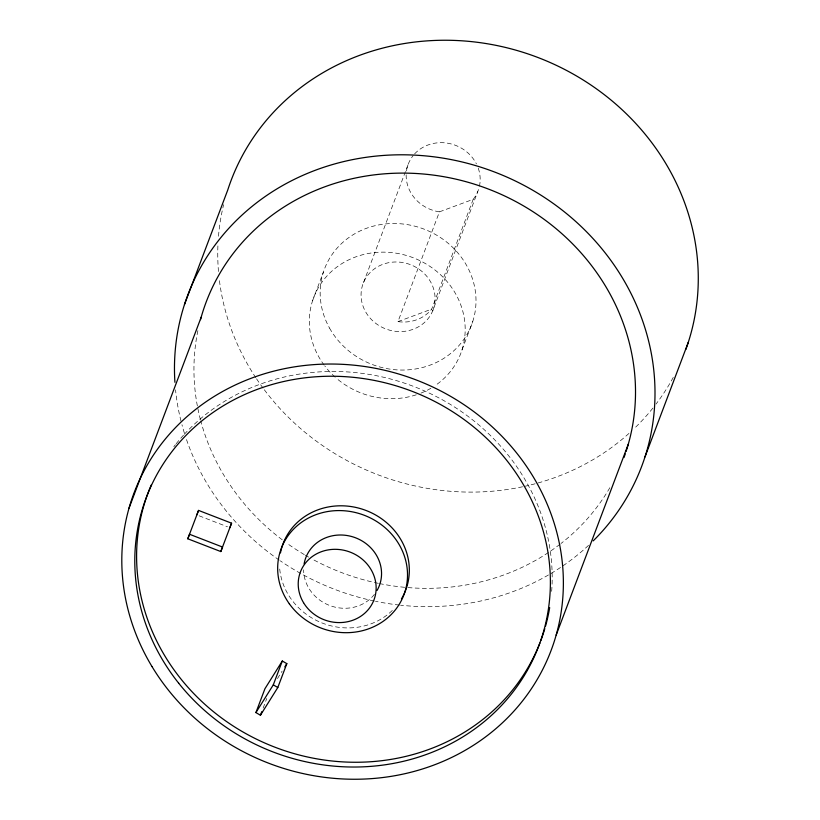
<?xml version="1.0" encoding="UTF-8"?>
<svg xmlns="http://www.w3.org/2000/svg" width="820" height="820" viewBox="0 0 820 820"><rect width="100%" height="100%" fill="white"/><g stroke="black" fill="none" stroke-linecap="round" stroke-linejoin="round"><path stroke-width="0.61" stroke-dasharray="4.1 3.07" d="M312.574 300.725L323.398 272.086M363.475 282.685L408.565 163.364M473.202 199.311L431.72 309.089A37.371 34.419 20.7 0 1 397.966 321.624L439.438 211.847L473.202 199.311A37.371 34.419 20.7 0 0 479.198 187.278M263.138 708.07L266.746 698.527M432.683 310.872A37.371 34.419 20.7 0 0 392.144 262.174A37.371 34.419 20.7 0 0 369.41 317.299A37.371 34.419 20.7 0 0 432.683 310.872L477.773 191.552M461.947 350.119L472.761 321.481M277.467 678.57L282.141 671.108M397.966 321.624L431.72 309.089M199.168 515.831L227.468 526.778M324.146 365.115A78.669 72.468 20.7 0 1 340.864 264.265A78.669 72.468 20.7 0 1 449.35 284.376A78.669 72.468 20.7 0 1 435.02 385.666M430.869 388.28A78.669 72.468 20.7 0 1 420.947 393.118M416.273 394.809A78.669 72.468 20.7 0 1 336.169 378.051M335.206 377.21A78.669 72.468 20.7 0 1 324.904 366.12M588.534 545.361A242.576 223.45 20.7 0 1 561.587 566.764M560.521 567.481A242.576 223.45 20.7 0 1 549.605 574.307M548.488 574.953A242.576 223.45 20.7 0 1 400.601 605.211M399.35 605.068A242.576 223.45 20.7 0 1 375.539 601.296M374.289 601.039A242.576 223.45 20.7 0 1 280.307 560.849M279.251 560.121A242.576 223.45 20.7 0 1 186.335 439.11M184.387 433.124A242.576 223.45 20.7 0 1 181.958 424.729M181.015 421.131A242.576 223.45 20.7 0 1 175.541 389.869M673.261 377.395A242.576 223.45 20.7 0 1 656.02 404.075M652.864 408.114A242.576 223.45 20.7 0 1 633.696 429.044M628.96 433.421A242.576 223.45 20.7 0 1 536.352 483.441M535.111 483.779A242.576 223.45 20.7 0 1 523.837 486.506M522.576 486.772A242.576 223.45 20.7 0 1 263.804 389.08M263.046 388.065A242.576 223.45 20.7 0 1 256.496 378.727M255.789 377.682A242.576 223.45 20.7 0 1 219.247 279.118M218.479 271.533A242.576 223.45 20.7 0 1 217.935 245.139M218.489 236.232A242.576 223.45 20.7 0 1 223.614 204.662M392.329 610.439A65.559 60.393 20.7 0 1 322.27 623.056A65.559 60.393 20.7 0 1 279.528 566.292M374.391 594.397A39.34 36.234 20.7 0 1 330.88 605.929A39.34 36.234 20.7 0 1 303.625 569.838M609.824 487.746A222.907 205.338 20.7 0 1 560.993 543.486M559.978 544.265A222.907 205.338 20.7 0 1 549.543 551.778M548.467 552.495A222.907 205.338 20.7 0 1 405.931 587.417M404.68 587.304A222.907 205.338 20.7 0 1 379.588 583.594M378.338 583.338A222.907 205.338 20.7 0 1 313.035 559.537M308.627 557.108A222.907 205.338 20.7 0 1 305.368 555.232M304.292 554.597A222.907 205.338 20.7 0 1 286.354 542.83M282.275 539.816A222.907 205.338 20.7 0 1 200.756 420.906M200.428 419.676A222.907 205.338 20.7 0 1 197.599 407.191M197.353 405.941A222.907 205.338 20.7 0 1 198.102 329.619M439.438 211.847A37.371 34.419 20.7 0 1 406.341 172.087M406.484 170.97A37.371 34.419 20.7 0 1 413.136 155.605M414.612 153.893A37.371 34.419 20.7 0 1 476.41 163.877M478.244 168.161A37.371 34.419 20.7 0 1 479.454 186.181M173.84 446.705A209.797 193.253 20.7 0 1 175.398 444.706M176.187 443.712A209.797 193.253 20.7 0 1 183.475 435.194M184.315 434.282A209.797 193.253 20.7 0 1 422.997 390.258A209.797 193.253 20.7 0 1 551.45 593.875M329.548 328.103A78.669 72.468 20.7 0 0 464.458 338.496A78.669 72.468 20.7 0 0 400.242 223.757A78.669 72.468 20.7 0 0 329.548 328.103"/><path stroke-width="1.23" d="M184.459 304.568L227.745 190.025A242.576 223.45 20.7 0 1 530.499 54.786A242.576 223.45 20.7 0 1 685.827 349.484M129.027 508.154L201.166 317.248M187.79 538.781L198.553 510.409L231.568 523.191L220.805 551.563L187.79 538.781L189.543 534.271L222.558 547.053L220.805 551.563M255.922 712.58L264.942 688.718L282.305 661.002L286.826 663.646L277.806 687.519L260.432 715.235L255.922 712.58L273.296 684.864L282.305 661.002M260.432 715.235L261.785 711.647M556.155 635.111L628.294 444.204M645.002 456.873L688.287 342.319M196.81 514.919L198.553 510.409M229.825 527.691L231.568 523.191M284.817 666.845L286.826 663.646M273.296 684.864L277.806 687.519M174.916 382.284A242.576 223.45 20.7 0 1 493.999 171.8A242.576 223.45 20.7 0 1 593.188 540.882M539.867 643.044A209.797 193.253 20.7 0 1 270.713 745.534A209.797 193.253 20.7 0 1 151.321 484.866M549.677 607.63A209.797 193.253 20.7 0 1 545.515 626.213M544.808 628.653A209.797 193.253 20.7 0 1 540.769 640.686M280.471 552.875A65.559 60.393 20.7 0 1 365.915 510.429A65.559 60.393 20.7 0 1 401.421 598.938M304.117 563.904A39.34 36.234 20.7 0 1 354.927 537.561A39.34 36.234 20.7 0 1 377.046 590.472M200.49 319.687A222.907 205.338 20.7 0 1 473.376 183.854A222.907 205.338 20.7 0 1 626.07 451.492M625.26 453.921A222.907 205.338 20.7 0 1 623.979 457.539M289.316 603.776A65.559 60.393 20.7 0 0 401.38 600.527A65.559 60.393 20.7 0 0 337.082 510.604A65.559 60.393 20.7 0 0 289.316 603.776M178.688 683.203A209.797 193.253 20.7 0 0 535.163 654.78A209.797 193.253 20.7 0 0 313.927 376.923A209.797 193.253 20.7 0 0 178.688 683.203M303.543 602.7A39.34 36.234 20.7 0 0 371.029 605.806A39.34 36.234 20.7 0 0 336.969 549.359A39.34 36.234 20.7 0 0 303.543 602.7M151.977 666.527A222.907 205.338 20.7 0 0 534.384 684.116A222.907 205.338 20.7 0 0 341.407 364.275A222.907 205.338 20.7 0 0 151.977 666.527"/></g></svg>
